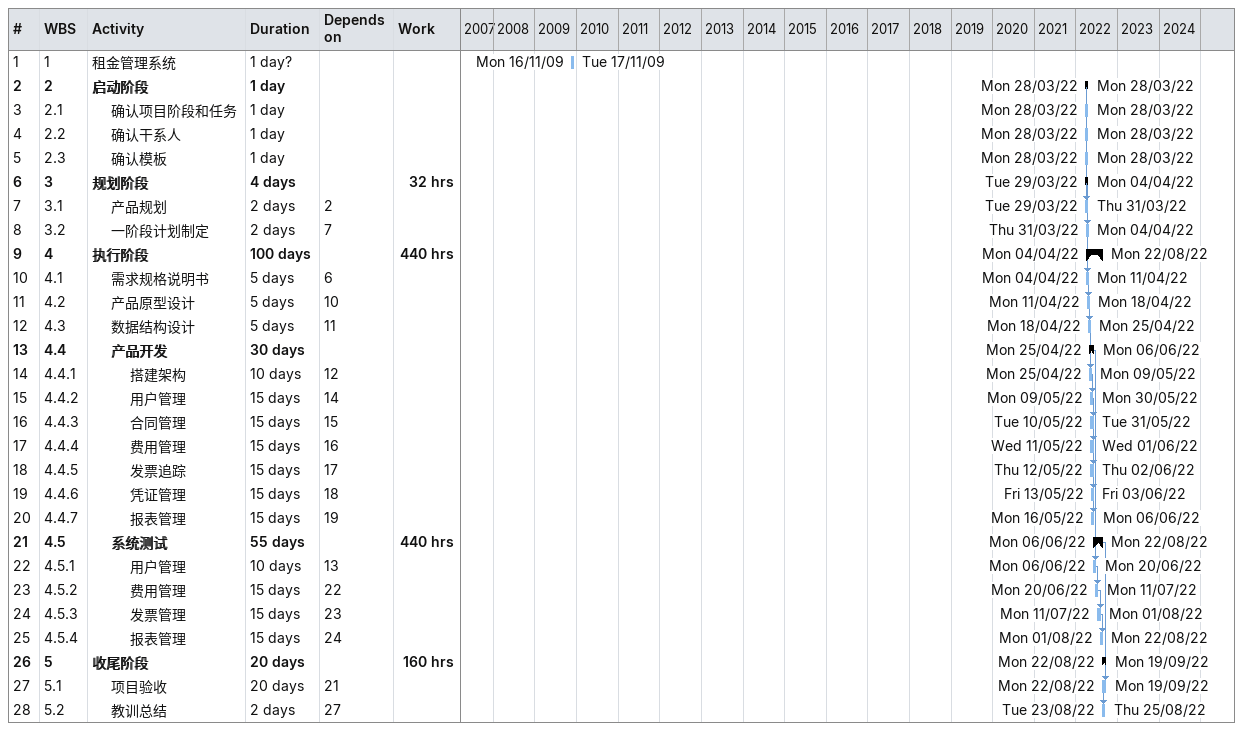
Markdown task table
| ID | WBS | Task | Duration | Start | Finish | Predecessors | Work (h) |
|---|---|---|---|---|---|---|---|
| 1 | 1 | 租金管理系统 | 1d? | 2009-11-16 | 2009-11-17 |  |  |
| 2 | 2 | **启动阶段** | 1d | 2022-03-28 | 2022-03-28 |  |  |
| 3 | 2.1 | 确认项目阶段和任务 | 1d | 2022-03-28 | 2022-03-28 |  |  |
| 4 | 2.2 | 确认干系人 | 1d | 2022-03-28 | 2022-03-28 |  |  |
| 5 | 2.3 | 确认模板 | 1d | 2022-03-28 | 2022-03-28 |  |  |
| 6 | 3 | **规划阶段** | 4d | 2022-03-29 | 2022-04-04 |  | 32 |
| 7 | 3.1 | 产品规划 | 2d | 2022-03-29 | 2022-03-31 | 2 |  |
| 8 | 3.2 | 一阶段计划制定 | 2d | 2022-03-31 | 2022-04-04 | 7 |  |
| 9 | 4 | **执行阶段** | 100d | 2022-04-04 | 2022-08-22 |  | 440 |
| 10 | 4.1 | 需求规格说明书 | 5d | 2022-04-04 | 2022-04-11 | 6 |  |
| 11 | 4.2 | 产品原型设计 | 5d | 2022-04-11 | 2022-04-18 | 10 |  |
| 12 | 4.3 | 数据结构设计 | 5d | 2022-04-18 | 2022-04-25 | 11 |  |
| 13 | 4.4 | **产品开发** | 30d | 2022-04-25 | 2022-06-06 |  |  |
| 14 | 4.4.1 | 搭建架构 | 10d | 2022-04-25 | 2022-05-09 | 12 |  |
| 15 | 4.4.2 | 用户管理 | 15d | 2022-05-09 | 2022-05-30 | 14 |  |
| 16 | 4.4.3 | 合同管理 | 15d | 2022-05-10 | 2022-05-31 | 15 |  |
| 17 | 4.4.4 | 费用管理 | 15d | 2022-05-11 | 2022-06-01 | 16 |  |
| 18 | 4.4.5 | 发票追踪 | 15d | 2022-05-12 | 2022-06-02 | 17 |  |
| 19 | 4.4.6 | 凭证管理 | 15d | 2022-05-13 | 2022-06-03 | 18 |  |
| 20 | 4.4.7 | 报表管理 | 15d | 2022-05-16 | 2022-06-06 | 19 |  |
| 21 | 4.5 | **系统测试** | 55d | 2022-06-06 | 2022-08-22 |  | 440 |
| 22 | 4.5.1 | 用户管理 | 10d | 2022-06-06 | 2022-06-20 | 13 |  |
| 23 | 4.5.2 | 费用管理 | 15d | 2022-06-20 | 2022-07-11 | 22 |  |
| 24 | 4.5.3 | 发票管理 | 15d | 2022-07-11 | 2022-08-01 | 23 |  |
| 25 | 4.5.4 | 报表管理 | 15d | 2022-08-01 | 2022-08-22 | 24 |  |
| 26 | 5 | **收尾阶段** | 20d | 2022-08-22 | 2022-09-19 |  | 160 |
| 27 | 5.1 | 项目验收 | 20d | 2022-08-22 | 2022-09-19 | 21 |  |
| 28 | 5.2 | 教训总结 | 2d | 2022-08-23 | 2022-08-25 | 27 |  |
